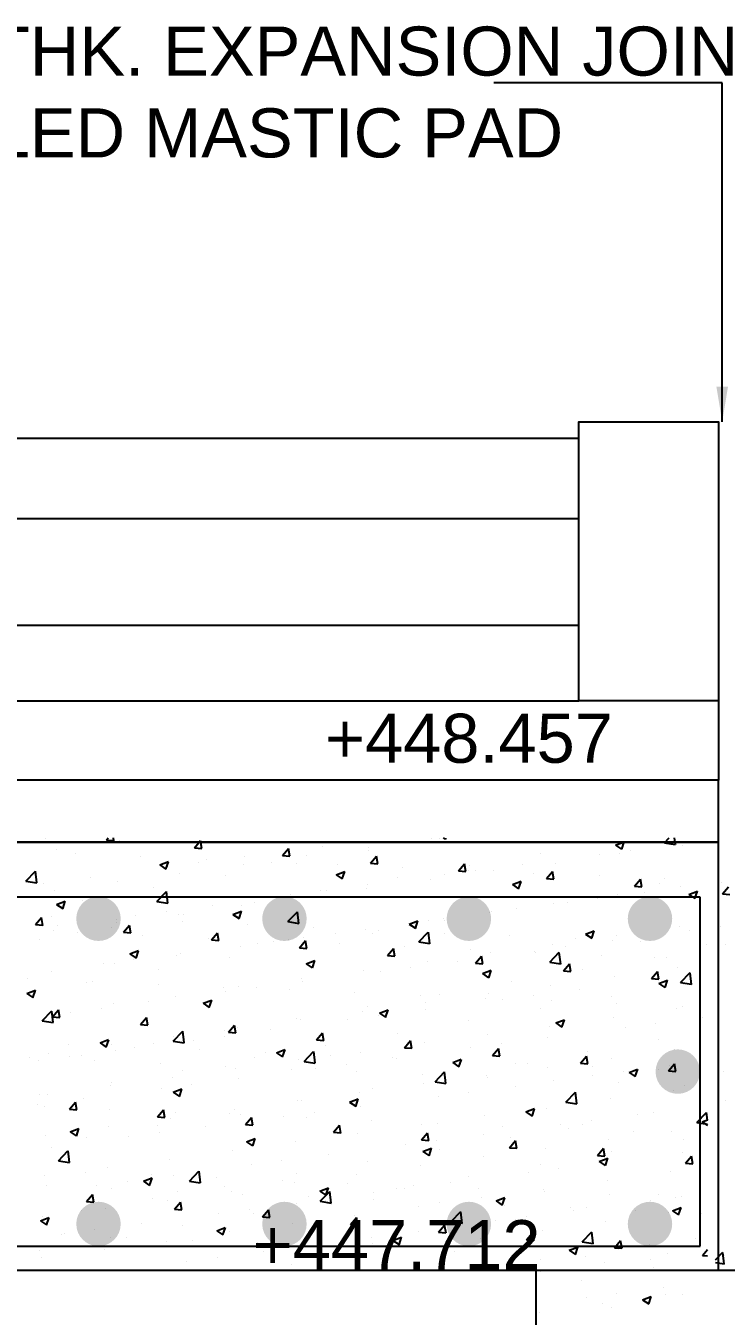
# Model space of a CAD drawing. Header units: inches. Extents: x 0 to 11487, y 0 to 10656.
# Drawn here: x 356.94 to 360.67, y 295.22 to 302.09 of the extents above; entities that cross this region are included whole.
import ezdxf

# ---------------------------------------------------------------- set-up
doc = ezdxf.new("R2010")
doc.units = ezdxf.units.IN
doc.header["$MEASUREMENT"] = 0
doc.linetypes.add('HIDDEN', pattern=[9.525, 6.35, -3.175])
for name, color, linetype in [('DIMENSION', 255, 'Continuous'), ('DRAWING', 7, 'Continuous'), ('HATCH', 7, 'Continuous'), ('TEXT', 255, 'Continuous')]:
    doc.layers.add(name, color=color, linetype=linetype)
doc.styles.get("Standard").update_dxf_attribs({"font": 'arial.ttf'})
doc.dimstyles.get("Standard").update_dxf_attribs({"dimtxt": 0.18, "dimasz": 0.1875, "dimexe": 0.18, "dimexo": 0.0625, "dimgap": 0.09, "dimtad": 0, "dimtih": 1, "dimtoh": 1, "dimdec": 4, "dimzin": 0, "dimdsep": 46, "dimtxsty": 'Standard', "dimcen": 0.09, "dimadec": 0, "dimazin": 0, "dimtfac": 1, "dimtdec": 4, "dimtofl": 0, "dimtmove": 0, "dimatfit": 3, "dimfxl": 1, "dimtolj": 1, "dimtzin": 0, "dimarcsym": 0})

msp = doc.modelspace()

# ---------------------------------------------------------------- hatches: boundary and pattern name
at = {"linetype": 'HIDDEN', "ltscale": 0.02}
h = msp.add_hatch(color=256, dxfattribs=at)
h.paths.add_polyline_path([(360.38575, 297.33828, -1), (360.14915, 297.33828, -0.3538924), (360.24276, 297.45397), (360.29214, 297.45397, -0.3538924)])
h.paths.add_polyline_path([(359.18485, 297.33828, -0.3538924), (359.27846, 297.45397), (359.32783, 297.45397, -0.3538924), (359.42145, 297.33828, -1)])
h.paths.add_polyline_path([(358.43954, 297.33828, -1), (358.20294, 297.33828, -0.3538924), (358.29655, 297.45397), (358.34593, 297.45397, -0.3538924)])
h.paths.add_polyline_path([(357.21285, 297.33828, -0.3538924), (357.30647, 297.45397), (357.35584, 297.45397, -0.3538924), (357.44945, 297.33828, -1)])
h.paths.add_polyline_path([(356.35369, 297.33828, -0.3538924), (356.4473, 297.45397), (356.49668, 297.45397, -0.3538924), (356.59029, 297.33828, -1)])
h.paths.add_polyline_path([(355.49452, 297.33828, -0.3538924), (355.58813, 297.45397), (355.63751, 297.45397, -0.3538924), (355.73112, 297.33828, -1)])
h.paths.add_polyline_path([(354.60262, 297.33828, -0.3538924), (354.69624, 297.45397), (354.74561, 297.45397, -0.3538924), (354.83922, 297.33828, -1)])
h.paths.add_polyline_path([(354.13553, 297.33828, -1), (353.89893, 297.33828, -0.3538924), (353.99254, 297.45397), (354.04192, 297.45397, -0.3538924)])
h.paths.add_polyline_path([(354.13553, 295.71308, -1), (353.89893, 295.71308, -1)])
h.paths.add_polyline_path([(354.83922, 295.71308, -1), (354.60262, 295.71308, -1)])
h.paths.add_polyline_path([(355.49452, 295.71308, -1), (355.73112, 295.71308, -1)])
h.paths.add_polyline_path([(356.35369, 295.71308, -1), (356.59029, 295.71308, -1)])
h.paths.add_polyline_path([(357.21285, 295.71308, -1), (357.44945, 295.71308, -1)])
h.paths.add_polyline_path([(358.20294, 295.71308, -1), (358.43954, 295.71308, -1)])
h.paths.add_polyline_path([(359.18485, 295.71308, -1), (359.42145, 295.71308, -1)])
h.paths.add_polyline_path([(360.14915, 295.71308, -1), (360.38575, 295.71308, -1)])
h.paths.add_polyline_path([(360.29717, 296.52438, -1), (360.53377, 296.52438, -1)])

# ---------------------------------------------------------------- linework, layer by layer
at = {"ltscale": 0.02}
for p, q in [((360.53377, 297.45397), (353.36999, 297.45397)), ((360.53377, 295.59478), (360.53377, 297.45397)), ((353.36856, 295.59478), (360.53377, 295.59478))]:
    msp.add_line(p, q, dxfattribs=at)
at = {"layer": 'DRAWING', "ltscale": 0.02}
for p, q in [((360.63212, 297.74525), (353.34785, 297.74525)), ((360.63212, 295.46673), (360.63212, 297.74525)), ((353.33531, 295.46673), (360.63212, 295.46673))]:
    msp.add_line(p, q, dxfattribs=at)
for points in [[(360.63159, 298.49936), (359.88949, 298.49936), (359.88949, 299.98414), (360.63159, 299.98414)], [(353.33675, 299.46869), (359.88949, 299.46869), (359.88949, 299.896), (353.33675, 299.896)], [(353.33675, 298.49936), (359.88949, 298.49936), (359.88949, 298.89987), (353.33675, 298.89987)], [(360.63212, 298.07643), (353.33675, 298.07643), (353.33675, 297.74525), (360.63212, 297.74525)], [(359.66137, 295.46673), (361.60286, 295.46673), (361.60286, 294.95868), (359.66137, 294.95868)]]:
    msp.add_lwpolyline(points, close=True, dxfattribs=at)
msp.add_lwpolyline([(360.63159, 298.49936), (360.63159, 298.07643)], dxfattribs=at)
at = {"layer": 'HATCH', "ltscale": 0.02}
for p, q in [((357.37365, 297.75751), (357.38331, 297.76902)), ((357.41309, 297.7536), (357.41025, 297.76902)), ((359.16589, 297.76902), (359.17752, 297.76118)), ((359.17792, 297.76068), (359.18072, 297.76902)), ((360.34401, 297.74288), (360.36909, 297.76902)), ((360.40251, 297.73339), (360.39837, 297.76902)), ((357.04823, 297.7635), (357.04823, 297.7635)), ((357.10518, 297.70839), (357.10518, 297.70839)), ((357.37365, 297.75751), (357.41269, 297.7541)), ((357.4406, 297.75439), (357.4406, 297.75439)), ((357.84222, 297.71652), (357.87371, 297.75405)), ((357.84222, 297.71652), (357.88127, 297.7131)), ((357.88166, 297.7126), (357.87411, 297.75355)), ((358.31079, 297.67552), (358.34228, 297.71306)), ((358.35024, 297.67161), (358.34268, 297.71256)), ((358.52345, 297.72268), (358.52345, 297.72268)), ((358.68699, 297.74421), (358.68699, 297.74421)), ((358.76733, 297.71554), (358.76733, 297.71554)), ((358.76762, 297.69925), (358.76762, 297.69925)), ((359.10664, 297.76452), (359.10664, 297.76452)), ((359.1486, 297.76464), (359.1486, 297.76464)), ((360.0671, 297.752), (360.0671, 297.752)), ((360.08387, 297.73078), (360.12961, 297.74833)), ((360.08387, 297.73078), (360.11637, 297.70886)), ((360.11677, 297.70836), (360.13001, 297.74784)), ((360.16221, 297.70339), (360.16221, 297.70339)), ((360.34401, 297.74288), (360.40211, 297.73387)), ((360.40963, 297.73597), (360.40963, 297.73597)), ((360.43881, 297.72985), (360.43881, 297.72985)), ((357.20795, 297.6844), (357.20795, 297.6844)), ((357.55668, 297.66967), (357.55668, 297.66967)), ((357.65728, 297.62471), (357.70302, 297.64227)), ((357.69018, 297.6023), (357.70342, 297.64177)), ((357.86346, 297.63579), (357.86346, 297.63579)), ((357.90542, 297.65493), (357.90542, 297.65493)), ((358.11087, 297.66837), (358.11087, 297.66837)), ((358.25415, 297.6402), (358.25415, 297.6402)), ((358.31079, 297.67552), (358.34984, 297.67211)), ((358.38663, 297.63385), (358.38663, 297.63385)), ((358.43736, 297.67372), (358.43736, 297.67372)), ((358.77936, 297.63453), (358.81085, 297.67206)), ((358.77936, 297.63453), (358.81841, 297.63111)), ((358.81881, 297.63061), (358.81125, 297.67156)), ((359.24793, 297.59353), (359.27943, 297.63107)), ((359.28738, 297.58962), (359.27982, 297.63057)), ((359.68612, 297.6866), (359.68612, 297.6866)), ((359.76408, 297.63487), (359.76408, 297.63487)), ((359.99867, 297.68186), (359.99867, 297.68186)), ((360.10339, 297.68385), (360.10339, 297.68385)), ((356.94459, 297.53903), (356.99547, 297.59206)), ((357.00309, 297.52955), (356.99587, 297.59159)), ((357.65728, 297.62471), (357.68978, 297.60279)), ((357.69991, 297.61426), (357.69991, 297.61426)), ((357.76263, 297.57874), (357.76263, 297.57874)), ((358.00565, 297.56845), (358.00565, 297.56845)), ((358.10194, 297.62772), (358.10194, 297.62772)), ((358.59613, 297.57239), (358.64187, 297.58995)), ((358.59613, 297.57239), (358.62862, 297.55047)), ((358.60289, 297.62546), (358.60289, 297.62546)), ((358.62902, 297.54998), (358.64227, 297.58945)), ((358.95162, 297.61073), (358.95162, 297.61073)), ((359.17513, 297.57344), (359.17513, 297.57344)), ((359.24793, 297.59353), (359.28698, 297.59012)), ((359.30036, 297.59599), (359.30036, 297.59599)), ((359.30513, 297.62121), (359.30513, 297.62121)), ((359.33867, 297.59497), (359.33867, 297.59497)), ((359.43411, 297.59305), (359.43411, 297.59305)), ((359.58609, 297.62755), (359.58609, 297.62755)), ((359.64909, 297.58126), (359.64909, 297.58126)), ((359.7165, 297.55254), (359.748, 297.59007)), ((359.75595, 297.54862), (359.7484, 297.58957)), ((359.99783, 297.56653), (359.99783, 297.56653)), ((356.94459, 297.53903), (357.00269, 297.53002)), ((357.03992, 297.52737), (357.03992, 297.52737)), ((357.28734, 297.55995), (357.28734, 297.55995)), ((357.43266, 297.53692), (357.43266, 297.53692)), ((357.62467, 297.50306), (357.62467, 297.50306)), ((358.75939, 297.49807), (358.75939, 297.49807)), ((358.76255, 297.51913), (358.76255, 297.51913)), ((358.92415, 297.55581), (358.92415, 297.55581)), ((359.09869, 297.54705), (359.09869, 297.54705)), ((359.53497, 297.52007), (359.58071, 297.53763)), ((359.53497, 297.52007), (359.56747, 297.49815)), ((359.56787, 297.49766), (359.58111, 297.53713)), ((359.7165, 297.55254), (359.75555, 297.54912)), ((360.18507, 297.51155), (360.21657, 297.54908)), ((360.18507, 297.51155), (360.22412, 297.50813)), ((360.22452, 297.50763), (360.21697, 297.54858)), ((360.3166, 297.52338), (360.3166, 297.52338)), ((360.34656, 297.55179), (360.34656, 297.55179)), ((360.43086, 297.51237), (360.43086, 297.51237)), ((360.65035, 297.53262), (360.65035, 297.53262)), ((360.65364, 297.47055), (360.68514, 297.50808)), ((357.09724, 297.49092), (357.09724, 297.49092)), ((357.10838, 297.41401), (357.15412, 297.43157)), ((357.14128, 297.39159), (357.15452, 297.43107)), ((357.24368, 297.43766), (357.24368, 297.43766)), ((357.64179, 297.4309), (357.69268, 297.48393)), ((357.64179, 297.4309), (357.69989, 297.42189)), ((357.7003, 297.42141), (357.69308, 297.48346)), ((358.16218, 297.42502), (358.16218, 297.42502)), ((358.35159, 297.46502), (358.35159, 297.46502)), ((358.42941, 297.45625), (358.42941, 297.45625)), ((358.51514, 297.48655), (358.51514, 297.48655)), ((358.54317, 297.49041), (358.54317, 297.49041)), ((359.82681, 297.4242), (359.82681, 297.4242)), ((359.93561, 297.45798), (359.93561, 297.45798)), ((359.99036, 297.44573), (359.99036, 297.44573)), ((360.09545, 297.46638), (360.09545, 297.46638)), ((360.23777, 297.47831), (360.23777, 297.47831)), ((360.47382, 297.46775), (360.51956, 297.48531)), ((360.47382, 297.46775), (360.50632, 297.44583)), ((360.50672, 297.44534), (360.51996, 297.48481)), ((360.65364, 297.47055), (360.69269, 297.46713)), ((357.10838, 297.41401), (357.14088, 297.39209)), ((357.52806, 297.3566), (357.52806, 297.3566)), ((357.6916, 297.37813), (357.6916, 297.37813)), ((357.75469, 297.36127), (357.75469, 297.36127)), ((357.7812, 297.35962), (357.7812, 297.35962)), ((357.93902, 297.41071), (357.93902, 297.41071)), ((358.04723, 297.36169), (358.09297, 297.37925)), ((358.04723, 297.36169), (358.07972, 297.33977)), ((358.08012, 297.33927), (358.09337, 297.37875)), ((358.09399, 297.41025), (358.09399, 297.41025)), ((358.339, 297.32277), (358.38988, 297.3758)), ((358.3975, 297.31328), (358.39029, 297.37533)), ((359.41423, 297.36989), (359.41423, 297.36989)), ((359.42617, 297.37557), (359.42617, 297.37557)), ((359.55463, 297.39259), (359.55463, 297.39259)), ((359.75614, 297.4174), (359.75614, 297.4174)), ((356.99572, 297.30712), (357.02721, 297.34465)), ((356.99572, 297.30712), (357.03477, 297.3037)), ((357.03517, 297.3032), (357.02761, 297.34415)), ((357.08073, 297.35058), (357.08073, 297.35058)), ((357.11548, 297.30228), (357.11548, 297.30228)), ((357.40022, 297.29422), (357.40022, 297.29422)), ((357.42471, 297.31945), (357.42471, 297.31945)), ((357.42947, 297.33585), (357.42947, 297.33585)), ((357.46429, 297.26612), (357.49578, 297.30365)), ((357.50374, 297.26221), (357.49618, 297.30316)), ((357.7782, 297.32111), (357.7782, 297.32111)), ((358.12694, 297.30638), (358.12694, 297.30638)), ((358.339, 297.32277), (358.3971, 297.31376)), ((358.47567, 297.29164), (358.47567, 297.29164)), ((358.98607, 297.30937), (359.03182, 297.32693)), ((358.98607, 297.30937), (359.01857, 297.28745)), ((359.00328, 297.31578), (359.00328, 297.31578)), ((359.01897, 297.28695), (359.03221, 297.32643)), ((359.09075, 297.32958), (359.09075, 297.32958)), ((359.16682, 297.33731), (359.16682, 297.33731)), ((359.17365, 297.32719), (359.17365, 297.32719)), ((360.42292, 297.2949), (360.42292, 297.2949)), ((360.64204, 297.29649), (360.64204, 297.29649)), ((357.01923, 297.22883), (357.01923, 297.22883)), ((357.0893, 297.27345), (357.0893, 297.27345)), ((357.21847, 297.26283), (357.21847, 297.26283)), ((357.46429, 297.26612), (357.50334, 297.26271)), ((357.56721, 297.24809), (357.56721, 297.24809)), ((357.91594, 297.23336), (357.91594, 297.23336)), ((357.93286, 297.22513), (357.96436, 297.26266)), ((357.93286, 297.22513), (357.97191, 297.22171)), ((357.97231, 297.22121), (357.96475, 297.26216)), ((358.26468, 297.21862), (358.26468, 297.21862)), ((358.34328, 297.22889), (358.34328, 297.22889)), ((358.40143, 297.18413), (358.43293, 297.22167)), ((358.42147, 297.23877), (358.42147, 297.23877)), ((358.44088, 297.18022), (358.43333, 297.22117)), ((358.5907, 297.26147), (358.5907, 297.26147)), ((358.75144, 297.28059), (358.75144, 297.28059)), ((358.79266, 297.26179), (358.79266, 297.26179)), ((358.82441, 297.27691), (358.82441, 297.27691)), ((359.03621, 297.21464), (359.08709, 297.26767)), ((359.09471, 297.20515), (359.08749, 297.2672)), ((359.17314, 297.26217), (359.17314, 297.26217)), ((359.52188, 297.24744), (359.52188, 297.24744)), ((359.87061, 297.2327), (359.87061, 297.2327)), ((359.92492, 297.25705), (359.97066, 297.27461)), ((359.92492, 297.25705), (359.95742, 297.23513)), ((359.95782, 297.23463), (359.97106, 297.27411)), ((360.06591, 297.22065), (360.06591, 297.22065)), ((360.0875, 297.2489), (360.0875, 297.2489)), ((360.47849, 297.27496), (360.47849, 297.27496)), ((357.49833, 297.15099), (357.54407, 297.16854)), ((357.49833, 297.15099), (357.53082, 297.12907)), ((357.53122, 297.12857), (357.54447, 297.16805)), ((357.76716, 297.15304), (357.76716, 297.15304)), ((358.08605, 297.19278), (358.08605, 297.19278)), ((358.17974, 297.20736), (358.17974, 297.20736)), ((358.40143, 297.18413), (358.44048, 297.18072)), ((358.41168, 297.1964), (358.41168, 297.1964)), ((358.61341, 297.20389), (358.61341, 297.20389)), ((358.87, 297.14314), (358.9015, 297.18067)), ((358.90945, 297.13922), (358.9019, 297.18017)), ((358.96215, 297.18916), (358.96215, 297.18916)), ((359.03621, 297.21464), (359.09431, 297.20563)), ((359.31088, 297.17442), (359.31088, 297.17442)), ((359.41822, 297.1581), (359.41822, 297.1581)), ((359.65496, 297.16654), (359.65496, 297.16654)), ((359.65962, 297.15969), (359.65962, 297.15969)), ((359.73341, 297.10651), (359.7843, 297.15954)), ((359.7482, 297.19992), (359.7482, 297.19992)), ((359.79192, 297.09702), (359.7847, 297.15907)), ((359.8185, 297.18807), (359.8185, 297.18807)), ((360.21935, 297.21797), (360.21935, 297.21797)), ((360.56808, 297.20323), (360.56808, 297.20323)), ((360.67061, 297.19899), (360.67061, 297.19899)), ((357.3562, 297.09894), (357.3562, 297.09894)), ((357.41677, 297.10197), (357.41677, 297.10197)), ((357.51974, 297.12047), (357.51974, 297.12047)), ((357.74675, 297.14379), (357.74675, 297.14379)), ((358.0307, 297.131), (358.0307, 297.131)), ((358.43717, 297.09867), (358.48292, 297.11623)), ((358.43717, 297.09867), (358.46967, 297.07675)), ((358.47007, 297.07625), (358.48332, 297.11573)), ((358.87, 297.14314), (358.90905, 297.13972)), ((359.0828, 297.1121), (359.0828, 297.1121)), ((359.24238, 297.11223), (359.24238, 297.11223)), ((359.33857, 297.10214), (359.37007, 297.13968)), ((359.33857, 297.10214), (359.37762, 297.09873)), ((359.37802, 297.09823), (359.37047, 297.13918)), ((359.73341, 297.10651), (359.79151, 297.0975)), ((359.80715, 297.06115), (359.83864, 297.09868)), ((359.84659, 297.05723), (359.83904, 297.09818)), ((360.00835, 297.14495), (360.00835, 297.14495)), ((360.28962, 297.13359), (360.28962, 297.13359)), ((360.35709, 297.13022), (360.35709, 297.13022)), ((356.95076, 297.01851), (356.95076, 297.01851)), ((357.08135, 297.05597), (357.08135, 297.05597)), ((357.64971, 297.0656), (357.64971, 297.0656)), ((358.41352, 297.0213), (358.41352, 297.0213)), ((358.7435, 297.06312), (358.7435, 297.06312)), ((358.83142, 297.05812), (358.83142, 297.05812)), ((358.99496, 297.07965), (358.99496, 297.07965)), ((359.37602, 297.04635), (359.42176, 297.06391)), ((359.37602, 297.04635), (359.40852, 297.02443)), ((359.40892, 297.02393), (359.42216, 297.06341)), ((359.80715, 297.06115), (359.84619, 297.05773)), ((359.90864, 297.06819), (359.90864, 297.06819)), ((360.07956, 297.03143), (360.07956, 297.03143)), ((360.27572, 297.02015), (360.30721, 297.05769)), ((360.27572, 297.02015), (360.31476, 297.01674)), ((360.30664, 297.0173), (360.30664, 297.0173)), ((360.31516, 297.01624), (360.30761, 297.05719)), ((360.41498, 297.07743), (360.41498, 297.07743)), ((360.43062, 296.99838), (360.4815, 297.05141)), ((360.47018, 297.03883), (360.47018, 297.03883)), ((360.48912, 296.98889), (360.4819, 297.05093)), ((356.94943, 296.94028), (356.99517, 296.95784)), ((356.98232, 296.91787), (356.99557, 296.95735)), ((357.26873, 297.00021), (357.26873, 297.00021)), ((357.2995, 297.00378), (357.2995, 297.00378)), ((357.64823, 296.98904), (357.64823, 296.98904)), ((357.99697, 296.97431), (357.99697, 296.97431)), ((358.00788, 296.9497), (358.00788, 296.9497)), ((358.07811, 296.9753), (358.07811, 296.9753)), ((358.17142, 296.97123), (358.17142, 296.97123)), ((358.3457, 296.95957), (358.3457, 296.95957)), ((358.41884, 297.0038), (358.41884, 297.0038)), ((358.69444, 296.94484), (358.69444, 296.94484)), ((359.52766, 297.0028), (359.52766, 297.0028)), ((359.74025, 296.98245), (359.74025, 296.98245)), ((359.89406, 296.96299), (359.89406, 296.96299)), ((360.31487, 296.99403), (360.36061, 297.01159)), ((360.31487, 296.99403), (360.34736, 296.97211)), ((360.34776, 296.97161), (360.36101, 297.01109)), ((360.43062, 296.99838), (360.48872, 296.98937)), ((360.44616, 296.99015), (360.44616, 296.99015)), ((356.94943, 296.94028), (356.98192, 296.91836)), ((357.40883, 296.8845), (357.40883, 296.8845)), ((357.5953, 296.89538), (357.5953, 296.89538)), ((357.7388, 296.92632), (357.7388, 296.92632)), ((357.88827, 296.88796), (357.93402, 296.90552)), ((357.88827, 296.88796), (357.92077, 296.86605)), ((357.92117, 296.86555), (357.93442, 296.90503)), ((359.04317, 296.9301), (359.04317, 296.9301)), ((359.07486, 296.89463), (359.07486, 296.89463)), ((359.14667, 296.9374), (359.14667, 296.9374)), ((359.39191, 296.91537), (359.39191, 296.91537)), ((359.41028, 296.94063), (359.41028, 296.94063)), ((359.4831, 296.90888), (359.4831, 296.90888)), ((359.64664, 296.93041), (359.64664, 296.93041)), ((359.74064, 296.90064), (359.74064, 296.90064)), ((360.06518, 296.92476), (360.06518, 296.92476)), ((360.08938, 296.8859), (360.08938, 296.8859)), ((357.0312, 296.79453), (357.08208, 296.84756)), ((357.07341, 296.8385), (357.07341, 296.8385)), ((357.0897, 296.78504), (357.08248, 296.84709)), ((357.08636, 296.81573), (357.11786, 296.85326)), ((357.08636, 296.81573), (357.12541, 296.81231)), ((357.12581, 296.81181), (357.11825, 296.85276)), ((357.18434, 296.84128), (357.18434, 296.84128)), ((357.34788, 296.86281), (357.34788, 296.86281)), ((357.55493, 296.77473), (357.58643, 296.81226)), ((357.59438, 296.77081), (357.58683, 296.81176)), ((358.38471, 296.80661), (358.38471, 296.80661)), ((358.73556, 296.84565), (358.73556, 296.84565)), ((358.76569, 296.87201), (358.76569, 296.87201)), ((358.8231, 296.82199), (358.8231, 296.82199)), ((358.82712, 296.83564), (358.87286, 296.8532)), ((358.82712, 296.83564), (358.85962, 296.81373)), ((358.86002, 296.81323), (358.87326, 296.8527)), ((359.07052, 296.85456), (359.07052, 296.85456)), ((359.68419, 296.85936), (359.68419, 296.85936)), ((360.07161, 296.81396), (360.07161, 296.81396)), ((360.40703, 296.85996), (360.40703, 296.85996)), ((360.43811, 296.87117), (360.43811, 296.87117)), ((360.54574, 296.81374), (360.54574, 296.81374)), ((357.0312, 296.79453), (357.0893, 296.78552)), ((357.55493, 296.77473), (357.59398, 296.77131)), ((357.72841, 296.6864), (357.77929, 296.73943)), ((357.78691, 296.67691), (357.77969, 296.73896)), ((358.00372, 296.74121), (358.00372, 296.74121)), ((358.0235, 296.73374), (358.055, 296.77127)), ((358.06295, 296.72982), (358.0554, 296.77077)), ((358.07016, 296.75783), (358.07016, 296.75783)), ((358.24698, 296.74614), (358.24698, 296.74614)), ((358.40558, 296.80383), (358.40558, 296.80383)), ((358.65956, 296.80046), (358.65956, 296.80046)), ((359.30321, 296.79396), (359.30321, 296.79396)), ((359.73231, 296.76498), (359.73231, 296.76498)), ((359.76597, 296.78332), (359.81171, 296.80088)), ((359.76597, 296.78332), (359.79846, 296.76141)), ((359.79886, 296.76091), (359.81211, 296.80038)), ((360.13478, 296.75964), (360.13478, 296.75964)), ((360.29832, 296.78117), (360.29832, 296.78117)), ((357.17228, 296.66996), (357.17228, 296.66996)), ((357.33937, 296.67726), (357.38512, 296.69482)), ((357.33937, 296.67726), (357.37187, 296.65534)), ((357.37227, 296.65485), (357.38552, 296.69432)), ((357.62274, 296.67582), (357.62274, 296.67582)), ((357.72841, 296.6864), (357.78651, 296.67739)), ((357.73086, 296.70885), (357.73086, 296.70885)), ((357.83602, 296.69204), (357.83602, 296.69204)), ((357.99956, 296.71357), (357.99956, 296.71357)), ((358.0235, 296.73374), (358.06255, 296.73032)), ((358.49208, 296.69274), (358.52357, 296.73027)), ((358.49208, 296.69274), (358.53112, 296.68933)), ((358.53152, 296.68882), (358.52397, 296.72977)), ((358.92223, 296.72857), (358.92223, 296.72857)), ((358.96065, 296.65175), (358.99214, 296.68928)), ((359.00009, 296.64783), (358.99254, 296.68878)), ((359.06692, 296.67716), (359.06692, 296.67716)), ((359.40233, 296.72316), (359.40233, 296.72316)), ((359.47478, 296.67275), (359.47478, 296.67275)), ((359.7222, 296.70532), (359.7222, 296.70532)), ((360.31467, 296.69614), (360.31467, 296.69614)), ((357.06547, 296.62103), (357.06547, 296.62103)), ((357.17603, 296.60515), (357.17603, 296.60515)), ((357.24176, 296.61042), (357.24176, 296.61042)), ((357.40088, 296.66703), (357.40088, 296.66703)), ((357.42344, 296.63772), (357.42344, 296.63772)), ((357.52101, 296.65522), (357.52101, 296.65522)), ((357.86975, 296.64049), (357.86975, 296.64049)), ((358.21848, 296.62575), (358.21848, 296.62575)), ((358.27822, 296.62494), (358.32396, 296.6425)), ((358.27822, 296.62494), (358.31072, 296.60302)), ((358.31112, 296.60253), (358.32436, 296.642)), ((358.42561, 296.57827), (358.47649, 296.6313)), ((358.48411, 296.56878), (358.4769, 296.63082)), ((358.54124, 296.66317), (358.54124, 296.66317)), ((358.56722, 296.61102), (358.56722, 296.61102)), ((358.72761, 296.62818), (358.72761, 296.62818)), ((358.96065, 296.65175), (358.99969, 296.64833)), ((359.31124, 296.65122), (359.31124, 296.65122)), ((359.42922, 296.61075), (359.46071, 296.64828)), ((359.42922, 296.61075), (359.46827, 296.60734)), ((359.46866, 296.60683), (359.46111, 296.64778)), ((359.89779, 296.56976), (359.92928, 296.60729)), ((359.93723, 296.56584), (359.92968, 296.60679)), ((359.93369, 296.63074), (359.93369, 296.63074)), ((360.39909, 296.64248), (360.39909, 296.64248)), ((356.96129, 296.59694), (356.96129, 296.59694)), ((357.01248, 296.58362), (357.01248, 296.58362)), ((357.31002, 296.5822), (357.31002, 296.5822)), ((357.65876, 296.56747), (357.65876, 296.56747)), ((357.77928, 296.53238), (357.77928, 296.53238)), ((358.00749, 296.55273), (358.00749, 296.55273)), ((358.06222, 296.54036), (358.06222, 296.54036)), ((358.16026, 296.59777), (358.16026, 296.59777)), ((358.35623, 296.538), (358.35623, 296.538)), ((358.39764, 296.58636), (358.39764, 296.58636)), ((358.42561, 296.57827), (358.48371, 296.56926)), ((358.4877, 296.5428), (358.4877, 296.5428)), ((358.65124, 296.56433), (358.65124, 296.56433)), ((358.89866, 296.5969), (358.89866, 296.5969)), ((358.91595, 296.59628), (358.91595, 296.59628)), ((359.21707, 296.57262), (359.26281, 296.59018)), ((359.21707, 296.57262), (359.24956, 296.5507)), ((359.24996, 296.55021), (359.26321, 296.58968)), ((359.26469, 296.58155), (359.26469, 296.58155)), ((359.5527, 296.56534), (359.5527, 296.56534)), ((359.61342, 296.56681), (359.61342, 296.56681)), ((359.72437, 296.5475), (359.72437, 296.5475)), ((359.89779, 296.56976), (359.93684, 296.56634)), ((359.96216, 296.55208), (359.96216, 296.55208)), ((360.06367, 296.59649), (360.06367, 296.59649)), ((360.15591, 296.5203), (360.20166, 296.53786)), ((360.18881, 296.49788), (360.20205, 296.53736)), ((360.31089, 296.53734), (360.31089, 296.53734)), ((360.36636, 296.52876), (360.39785, 296.5663)), ((360.37388, 296.55608), (360.37388, 296.55608)), ((360.40581, 296.52484), (360.39825, 296.56579)), ((357.39829, 296.46698), (357.39829, 296.46698)), ((357.72291, 296.49138), (357.72291, 296.49138)), ((358.07512, 296.48848), (358.07512, 296.48848)), ((358.70496, 296.52326), (358.70496, 296.52326)), ((359.0537, 296.50853), (359.0537, 296.50853)), ((359.12282, 296.47014), (359.1737, 296.52317)), ((359.12282, 296.47014), (359.18092, 296.46113)), ((359.17172, 296.49995), (359.17172, 296.49995)), ((359.18132, 296.46065), (359.1741, 296.52269)), ((359.39439, 296.50568), (359.39439, 296.50568)), ((359.40243, 296.4938), (359.40243, 296.4938)), ((359.75117, 296.47906), (359.75117, 296.47906)), ((359.96292, 296.50198), (359.96292, 296.50198)), ((360.0999, 296.46433), (360.0999, 296.46433)), ((360.12646, 296.52351), (360.12646, 296.52351)), ((360.15591, 296.5203), (360.18841, 296.49838)), ((360.36636, 296.52876), (360.40541, 296.52535)), ((360.65963, 296.52261), (360.65963, 296.52261)), ((357.01731, 296.40158), (357.01731, 296.40158)), ((357.05752, 296.40356), (357.05752, 296.40356)), ((357.39294, 296.44955), (357.39294, 296.44955)), ((357.66416, 296.43438), (357.66416, 296.43438)), ((357.72932, 296.41424), (357.77506, 296.4318)), ((357.72932, 296.41424), (357.76182, 296.39232)), ((357.76222, 296.39182), (357.77546, 296.4313)), ((357.82771, 296.45591), (357.82771, 296.45591)), ((358.71967, 296.4107), (358.71967, 296.4107)), ((358.79074, 296.43455), (358.79074, 296.43455)), ((359.05897, 296.45968), (359.05897, 296.45968)), ((359.13938, 296.39356), (359.13938, 296.39356)), ((359.30292, 296.41509), (359.30292, 296.41509)), ((359.55034, 296.44766), (359.55034, 296.44766)), ((359.82002, 296.36201), (359.87091, 296.41504)), ((359.87853, 296.35252), (359.87131, 296.41456)), ((360.39114, 296.42501), (360.39114, 296.42501)), ((360.44864, 296.44959), (360.44864, 296.44959)), ((357.00417, 296.34749), (357.00417, 296.34749)), ((357.04231, 296.33789), (357.04231, 296.33789)), ((357.17701, 296.32433), (357.2085, 296.36187)), ((357.21645, 296.32042), (357.2089, 296.36137)), ((357.25159, 296.38006), (357.25159, 296.38006)), ((358.38969, 296.36888), (358.38969, 296.36888)), ((358.40975, 296.36916), (358.40975, 296.36916)), ((358.66817, 296.36192), (358.71391, 296.37948)), ((358.66817, 296.36192), (358.70066, 296.34)), ((358.70106, 296.3395), (358.71431, 296.37898)), ((358.7268, 296.33924), (358.7268, 296.33924)), ((359.60701, 296.3096), (359.65276, 296.32716)), ((359.63991, 296.28718), (359.65316, 296.32666)), ((359.71642, 296.33003), (359.71642, 296.33003)), ((359.82002, 296.36201), (359.87812, 296.353)), ((360.05573, 296.37901), (360.05573, 296.37901)), ((360.66868, 296.37175), (360.66868, 296.37175)), ((357.17701, 296.32433), (357.21605, 296.32092)), ((357.39104, 296.32315), (357.39104, 296.32315)), ((357.64558, 296.28334), (357.67707, 296.32087)), ((357.64558, 296.28334), (357.68462, 296.27992)), ((357.68502, 296.27942), (357.67747, 296.32037)), ((357.71497, 296.2739), (357.71497, 296.2739)), ((357.73978, 296.30842), (357.73978, 296.30842)), ((358.02877, 296.30376), (358.02877, 296.30376)), ((358.05428, 296.32288), (358.05428, 296.32288)), ((358.08851, 296.29368), (358.08851, 296.29368)), ((358.11415, 296.24234), (358.14564, 296.27988)), ((358.15359, 296.23843), (358.14604, 296.27938)), ((358.31584, 296.28514), (358.31584, 296.28514)), ((358.43725, 296.27895), (358.43725, 296.27895)), ((358.47939, 296.30667), (358.47939, 296.30667)), ((358.78598, 296.26421), (358.78598, 296.26421)), ((359.38645, 296.28821), (359.38645, 296.28821)), ((359.60701, 296.3096), (359.63951, 296.28768)), ((359.9546, 296.26585), (359.9546, 296.26585)), ((360.20202, 296.29842), (360.20202, 296.29842)), ((360.2877, 296.30635), (360.2877, 296.30635)), ((360.51723, 296.25388), (360.56811, 296.30691)), ((360.54586, 296.25728), (360.57314, 296.26775)), ((360.54586, 296.25728), (360.57314, 296.23888)), ((360.57314, 296.26667), (360.56851, 296.30643)), ((357.18042, 296.20354), (357.22616, 296.22109)), ((357.18042, 296.20354), (357.21292, 296.18162)), ((357.21332, 296.18112), (357.22656, 296.2206)), ((357.385, 296.23208), (357.385, 296.23208)), ((357.64779, 296.23836), (357.64779, 296.23836)), ((357.65585, 296.19825), (357.65585, 296.19825)), ((357.90327, 296.23082), (357.90327, 296.23082)), ((358.11415, 296.24234), (358.1532, 296.23893)), ((358.58272, 296.20135), (358.61421, 296.23888)), ((358.58272, 296.20135), (358.62177, 296.19793)), ((358.62216, 296.19743), (358.61461, 296.23838)), ((358.71172, 296.19323), (358.71172, 296.19323)), ((359.05103, 296.24221), (359.05103, 296.24221)), ((359.05129, 296.16036), (359.08278, 296.19789)), ((359.09074, 296.15644), (359.08318, 296.19739)), ((359.13472, 296.24948), (359.13472, 296.24948)), ((359.37848, 296.19), (359.37848, 296.19)), ((359.48345, 296.23475), (359.48345, 296.23475)), ((359.79106, 296.24432), (359.79106, 296.24432)), ((359.83219, 296.22001), (359.83219, 296.22001)), ((359.90671, 296.24095), (359.90671, 296.24095)), ((360.18092, 296.20528), (360.18092, 296.20528)), ((360.3832, 296.20754), (360.3832, 296.20754)), ((360.51723, 296.25388), (360.57314, 296.24521)), ((360.52966, 296.19054), (360.52966, 296.19054)), ((357.04958, 296.18608), (357.04958, 296.18608)), ((357.07973, 296.1224), (357.07973, 296.1224)), ((357.2668, 296.17297), (357.2668, 296.17297)), ((357.49231, 296.17672), (357.49231, 296.17672)), ((358.11927, 296.15122), (358.16501, 296.16877)), ((358.11927, 296.15122), (358.15176, 296.1293)), ((358.15216, 296.1288), (358.16541, 296.16828)), ((358.38175, 296.15141), (358.38175, 296.15141)), ((358.96752, 296.1359), (358.96752, 296.1359)), ((359.05129, 296.16036), (359.09034, 296.15694)), ((359.13107, 296.15743), (359.13107, 296.15743)), ((359.51986, 296.11936), (359.55136, 296.15689)), ((359.51986, 296.11936), (359.55891, 296.11594)), ((359.52573, 296.17556), (359.52573, 296.17556)), ((359.55931, 296.11544), (359.55175, 296.15639)), ((360.04778, 296.16154), (360.04778, 296.16154)), ((360.44423, 296.16291), (360.44423, 296.16291)), ((357.11781, 296.05003), (357.16869, 296.10306)), ((357.11781, 296.05003), (357.17591, 296.04102)), ((357.17631, 296.04054), (357.16909, 296.10258)), ((357.70703, 296.05643), (357.70703, 296.05643)), ((358.04633, 296.10541), (358.04633, 296.10541)), ((358.55495, 296.08158), (358.55495, 296.08158)), ((359.05811, 296.0989), (359.10386, 296.11645)), ((359.05812, 296.0989), (359.09061, 296.07698)), ((359.09101, 296.07648), (359.10426, 296.11596)), ((359.14475, 296.11016), (359.14475, 296.11016)), ((359.3785, 296.07074), (359.3785, 296.07074)), ((359.70848, 296.11256), (359.70848, 296.11256)), ((359.98843, 296.07837), (360.01993, 296.1159)), ((359.98843, 296.07837), (360.02748, 296.07495)), ((359.99696, 296.04658), (360.0427, 296.06414)), ((360.02788, 296.07445), (360.02032, 296.1154)), ((360.02986, 296.02416), (360.0431, 296.06364)), ((360.06325, 296.09751), (360.06325, 296.09751)), ((360.44274, 296.09508), (360.44274, 296.09508)), ((360.457, 296.03737), (360.4885, 296.0749)), ((360.49645, 296.03345), (360.4889, 296.0744)), ((357.26383, 295.98933), (357.26383, 295.98933)), ((357.37705, 296.01461), (357.37705, 296.01461)), ((357.81502, 295.9419), (357.8659, 295.99493)), ((357.87352, 295.93241), (357.8663, 295.99445)), ((358.14399, 296.02748), (358.14399, 296.02748)), ((358.30753, 296.04901), (358.30753, 296.04901)), ((358.76376, 296.04476), (358.76376, 296.04476)), ((359.04309, 296.02474), (359.04309, 296.02474)), ((359.6192, 295.98666), (359.6192, 295.98666)), ((359.68227, 296.03212), (359.68227, 296.03212)), ((359.78275, 296.00819), (359.78275, 296.00819)), ((359.99696, 296.04658), (360.02946, 296.02466)), ((360.03016, 296.04076), (360.03016, 296.04076)), ((360.37526, 295.99007), (360.37526, 295.99007)), ((360.457, 296.03737), (360.49605, 296.03396)), ((357.04163, 295.96861), (357.04163, 295.96861)), ((357.05284, 295.91631), (357.05284, 295.91631)), ((357.32045, 295.91906), (357.32045, 295.91906)), ((357.48399, 295.94059), (357.48399, 295.94059)), ((357.57037, 295.94051), (357.61611, 295.95807)), ((357.57037, 295.94051), (357.60286, 295.91859)), ((357.60326, 295.9181), (357.61651, 295.95757)), ((357.61256, 295.9746), (357.61256, 295.9746)), ((357.73141, 295.97316), (357.73141, 295.97316)), ((357.81502, 295.9419), (357.87312, 295.93289)), ((357.9613, 295.95986), (357.9613, 295.95986)), ((358.0018, 295.91397), (358.0018, 295.91397)), ((358.31003, 295.94513), (358.31003, 295.94513)), ((358.37381, 295.93394), (358.37381, 295.93394)), ((358.38278, 295.97937), (358.38278, 295.97937)), ((358.65877, 295.93039), (358.65877, 295.93039)), ((358.70378, 295.97576), (358.70378, 295.97576)), ((359.0075, 295.91566), (359.0075, 295.91566)), ((359.20663, 295.93234), (359.20663, 295.93234)), ((359.30128, 295.96672), (359.30128, 295.96672)), ((360.03984, 295.94407), (360.03984, 295.94407)), ((357.26765, 295.83294), (357.29914, 295.87048)), ((357.30709, 295.82903), (357.29954, 295.86998)), ((357.40157, 295.90158), (357.40157, 295.90158)), ((357.62081, 295.84857), (357.62081, 295.84857)), ((357.75031, 295.88684), (357.75031, 295.88684)), ((358.03839, 295.88794), (358.03839, 295.88794)), ((358.09904, 295.87211), (358.09904, 295.87211)), ((358.44778, 295.85737), (358.44778, 295.85737)), ((358.50922, 295.88819), (358.55496, 295.90575)), ((358.50922, 295.88819), (358.54171, 295.86627)), ((358.51222, 295.83377), (358.56311, 295.8868)), ((358.54211, 295.86578), (358.55536, 295.90525)), ((358.57072, 295.82428), (358.56351, 295.88632)), ((358.79567, 295.87824), (358.79567, 295.87824)), ((358.9203, 295.90133), (358.9203, 295.90133)), ((358.95921, 295.89977), (358.95921, 295.89977)), ((359.35624, 295.90092), (359.35624, 295.90092)), ((359.37056, 295.85326), (359.37056, 295.85326)), ((359.44806, 295.83587), (359.4938, 295.85343)), ((359.48096, 295.81346), (359.4942, 295.85293)), ((359.70053, 295.89509), (359.70053, 295.89509)), ((359.70497, 295.88619), (359.70497, 295.88619)), ((360.05371, 295.87145), (360.05371, 295.87145)), ((360.31274, 295.8689), (360.31274, 295.8689)), ((360.40244, 295.85672), (360.40244, 295.85672)), ((360.43443, 295.85895), (360.43443, 295.85895)), ((357.23983, 295.78318), (357.23983, 295.78318)), ((357.26765, 295.83294), (357.3067, 295.82953)), ((357.36911, 295.79714), (357.36911, 295.79714)), ((357.69908, 295.83896), (357.69908, 295.83896)), ((357.73622, 295.79195), (357.76771, 295.82948)), ((357.73622, 295.79195), (357.77527, 295.78853)), ((357.77567, 295.78803), (357.76811, 295.82898)), ((358.13567, 295.79135), (358.13567, 295.79135)), ((358.20479, 295.75095), (358.23629, 295.78849)), ((358.24424, 295.74704), (358.23668, 295.78799)), ((358.38309, 295.82392), (358.38309, 295.82392)), ((358.51222, 295.83377), (358.57032, 295.82476)), ((358.53932, 295.83593), (358.53932, 295.83593)), ((358.79651, 295.84264), (358.79651, 295.84264)), ((359.03514, 295.80727), (359.03514, 295.80727)), ((359.14525, 295.82791), (359.14525, 295.82791)), ((359.20943, 295.72564), (359.26031, 295.77867)), ((359.26793, 295.71615), (359.26071, 295.77819)), ((359.44806, 295.83587), (359.48056, 295.81396)), ((359.49398, 295.81317), (359.49398, 295.81317)), ((359.84272, 295.79844), (359.84272, 295.79844)), ((359.85831, 295.7831), (359.85831, 295.7831)), ((359.93176, 295.8035), (359.93176, 295.8035)), ((360.19145, 295.7837), (360.19145, 295.7837)), ((360.27088, 295.83742), (360.27088, 295.83742)), ((360.38691, 295.78355), (360.43265, 295.80111)), ((360.38691, 295.78355), (360.4194, 295.76164)), ((360.4198, 295.76114), (360.43305, 295.80061)), ((357.02147, 295.72981), (357.06721, 295.74737)), ((357.02147, 295.72981), (357.05396, 295.70789)), ((357.03369, 295.75114), (357.03369, 295.75114)), ((357.05436, 295.7074), (357.06761, 295.74687)), ((357.55955, 295.7155), (357.55955, 295.7155)), ((357.97213, 295.76982), (357.97213, 295.76982)), ((358.15833, 295.77053), (358.15833, 295.77053)), ((358.20479, 295.75095), (358.24384, 295.74754)), ((358.36586, 295.71646), (358.36586, 295.71646)), ((358.67336, 295.70996), (358.70486, 295.74749)), ((358.67336, 295.70996), (358.71241, 295.70654)), ((358.69584, 295.75829), (358.69584, 295.75829)), ((358.71281, 295.70604), (358.70525, 295.74699)), ((359.14193, 295.66896), (359.17343, 295.7065)), ((359.20943, 295.72564), (359.26753, 295.71663)), ((359.44735, 295.729), (359.44735, 295.729)), ((359.55078, 295.7381), (359.55078, 295.7381)), ((359.61089, 295.75053), (359.61089, 295.75053)), ((360.0319, 295.72659), (360.0319, 295.72659)), ((360.36731, 295.77259), (360.36731, 295.77259)), ((360.54019, 295.76897), (360.54019, 295.76897)), ((357.13386, 295.65726), (357.13386, 295.65726)), ((357.14859, 295.6614), (357.14859, 295.6614)), ((357.31213, 295.68293), (357.31213, 295.68293)), ((357.39637, 295.63974), (357.39637, 295.63974)), ((357.48259, 295.64253), (357.48259, 295.64253)), ((357.77735, 295.70514), (357.77735, 295.70514)), ((357.96032, 295.67749), (358.00606, 295.69505)), ((357.96032, 295.67749), (357.99281, 295.65557)), ((357.99321, 295.65507), (358.00646, 295.69455)), ((358.03044, 295.67047), (358.03044, 295.67047)), ((358.78735, 295.64211), (358.78735, 295.64211)), ((358.89916, 295.62517), (358.9449, 295.64273)), ((358.93206, 295.60275), (358.9453, 295.64223)), ((359.03477, 295.67468), (359.03477, 295.67468)), ((359.14193, 295.66896), (359.18098, 295.66555)), ((359.16979, 295.67271), (359.16979, 295.67271)), ((359.18138, 295.66505), (359.17382, 295.706)), ((359.6105, 295.62797), (359.642, 295.6655)), ((359.64995, 295.62405), (359.6424, 295.665)), ((359.69259, 295.67761), (359.69259, 295.67761)), ((359.90664, 295.61751), (359.95752, 295.67054)), ((359.96514, 295.60802), (359.95792, 295.67006)), ((357.01538, 295.57434), (357.01538, 295.57434)), ((357.36116, 295.57966), (357.36116, 295.57966)), ((357.69114, 295.62149), (357.69114, 295.62149)), ((357.83133, 295.62779), (357.83133, 295.62779)), ((358.18006, 295.61306), (358.18006, 295.61306)), ((358.5288, 295.59832), (358.5288, 295.59832)), ((358.62381, 295.62058), (358.62381, 295.62058)), ((358.78881, 295.60731), (358.78881, 295.60731)), ((358.87753, 295.58359), (358.87753, 295.58359)), ((358.89916, 295.62517), (358.93166, 295.60325)), ((359.0272, 295.58979), (359.0272, 295.58979)), ((359.36262, 295.63579), (359.36262, 295.63579)), ((359.6105, 295.62797), (359.64955, 295.62455)), ((359.83801, 295.57285), (359.88375, 295.59041)), ((359.83801, 295.57285), (359.8705, 295.55093)), ((359.8709, 295.55043), (359.88415, 295.58991)), ((359.90664, 295.61751), (359.96474, 295.6085)), ((360.07908, 295.58697), (360.11057, 295.62451)), ((360.07908, 295.58697), (360.11812, 295.58356)), ((360.09903, 295.57976), (360.09903, 295.57976)), ((360.11852, 295.58306), (360.11097, 295.62401)), ((360.26257, 295.60129), (360.26257, 295.60129)), ((360.50999, 295.63386), (360.50999, 295.63386)), ((360.54765, 295.54598), (360.57314, 295.57636)), ((357.02575, 295.53367), (357.02575, 295.53367)), ((357.80027, 295.51216), (357.80027, 295.51216)), ((357.96381, 295.53369), (357.96381, 295.53369)), ((358.21123, 295.56626), (358.21123, 295.56626)), ((358.40783, 295.54191), (358.40783, 295.54191)), ((358.68789, 295.54081), (358.68789, 295.54081)), ((359.22627, 295.56886), (359.22627, 295.56886)), ((359.575, 295.55412), (359.575, 295.55412)), ((359.68645, 295.52544), (359.68645, 295.52544)), ((359.92374, 295.53939), (359.92374, 295.53939)), ((360.02395, 295.50912), (360.02395, 295.50912)), ((360.27247, 295.52465), (360.27247, 295.52465)), ((360.35937, 295.55512), (360.35937, 295.55512)), ((360.54765, 295.54598), (360.57314, 295.54375)), ((360.61684, 295.52293), (360.65472, 295.56241)), ((360.61684, 295.50736), (360.66194, 295.50037)), ((360.62121, 295.50992), (360.62121, 295.50992)), ((360.66234, 295.49989), (360.65512, 295.56193)), ((360.66675, 295.5445), (360.66675, 295.5445)), ((358.35792, 295.49899), (358.35792, 295.49899)), ((359.43903, 295.49287), (359.43903, 295.49287)), ((359.68465, 295.46014), (359.68465, 295.46014)), ((360.28577, 295.47911), (360.28577, 295.47911)), ((359.90479, 295.41371), (359.90479, 295.41371)), ((360.33813, 295.3762), (360.33813, 295.3762)), ((359.92717, 295.3221), (359.92717, 295.3221)), ((360.09071, 295.34363), (360.09071, 295.34363)), ((360.22796, 295.30983), (360.2737, 295.32739)), ((360.22796, 295.30983), (360.26045, 295.28791)), ((360.26085, 295.28741), (360.2741, 295.32689)), ((360.35143, 295.33765), (360.35143, 295.33765)), ((360.44231, 295.33567), (360.44231, 295.33567)), ((359.6767, 295.24267), (359.6767, 295.24267)), ((360.01601, 295.29165), (360.01601, 295.29165)), ((360.06132, 295.27027), (360.06132, 295.27027))]:
    msp.add_line(p, q, dxfattribs=at)

# ---------------------------------------------------------------- texts
at = {"layer": 'TEXT', "attachment_point": 1}
for s, insert, char_height, width in [('20 THK. EXPANSION JOINT FILLED MASTIC PAD', (356.23538, 302.08874), 0.2613116, 5.0737907), ('+448.457', (358.53725, 298.43007), 0.261312, 1.5207517), ('+447.712', (358.15219, 295.73357), 0.261312, 4.6765438)]:
    msp.add_mtext(s, dxfattribs=dict(at, insert=insert, char_height=char_height, width=width))

# ---------------------------------------------------------------- leaders
at = {"layer": 'DIMENSION', "ltscale": 0.02}
msp.add_leader([(360.652, 299.98353), (360.652, 301.78894), (359.43519, 301.78894)], dimstyle='Standard', override={"dimgap": 0.09, "dimtad": 0}, dxfattribs=at)

doc.saveas('drawing.dxf')
